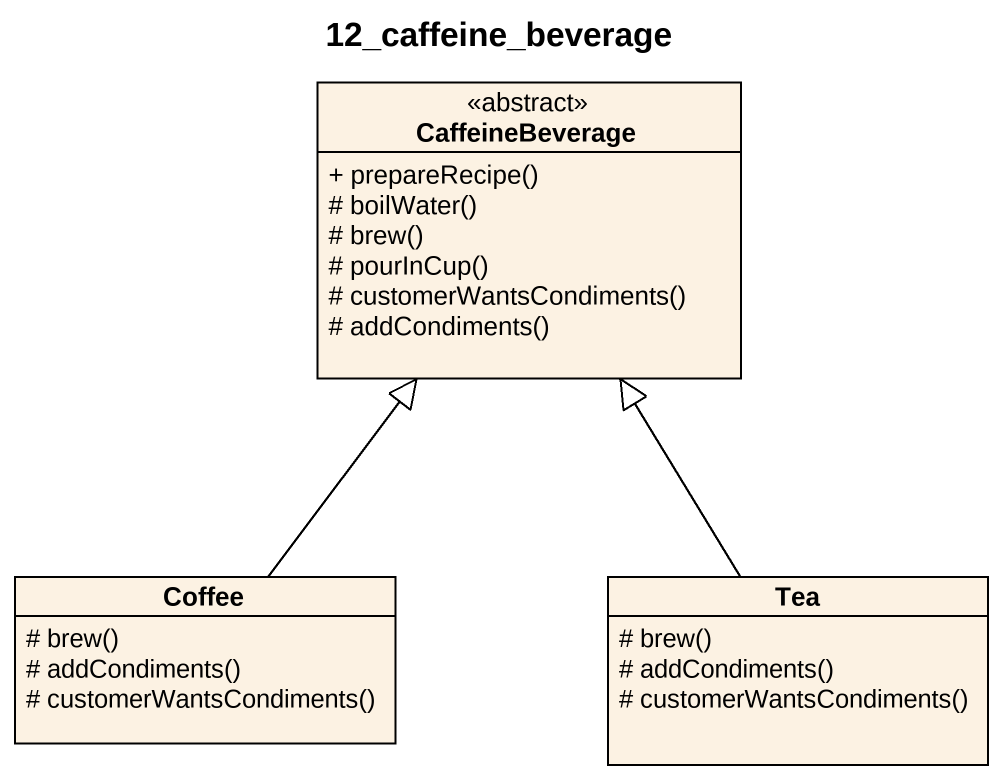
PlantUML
@startuml
title 12_caffeine_beverage
hide circle
hide empty members
skinparam classAttributeIconSize 0
class CaffeineBeverage <<abstract>> {
  + prepareRecipe()
  # boilWater()
  # brew()
  # pourInCup()
  # customerWantsCondiments()
  # addCondiments()
}
class Coffee {
  # brew()
  # addCondiments()
  # customerWantsCondiments()
}
class Tea {
  # brew()
  # addCondiments()
  # customerWantsCondiments()
}
Coffee -up-|> CaffeineBeverage
Tea -up-|> CaffeineBeverage
@enduml
